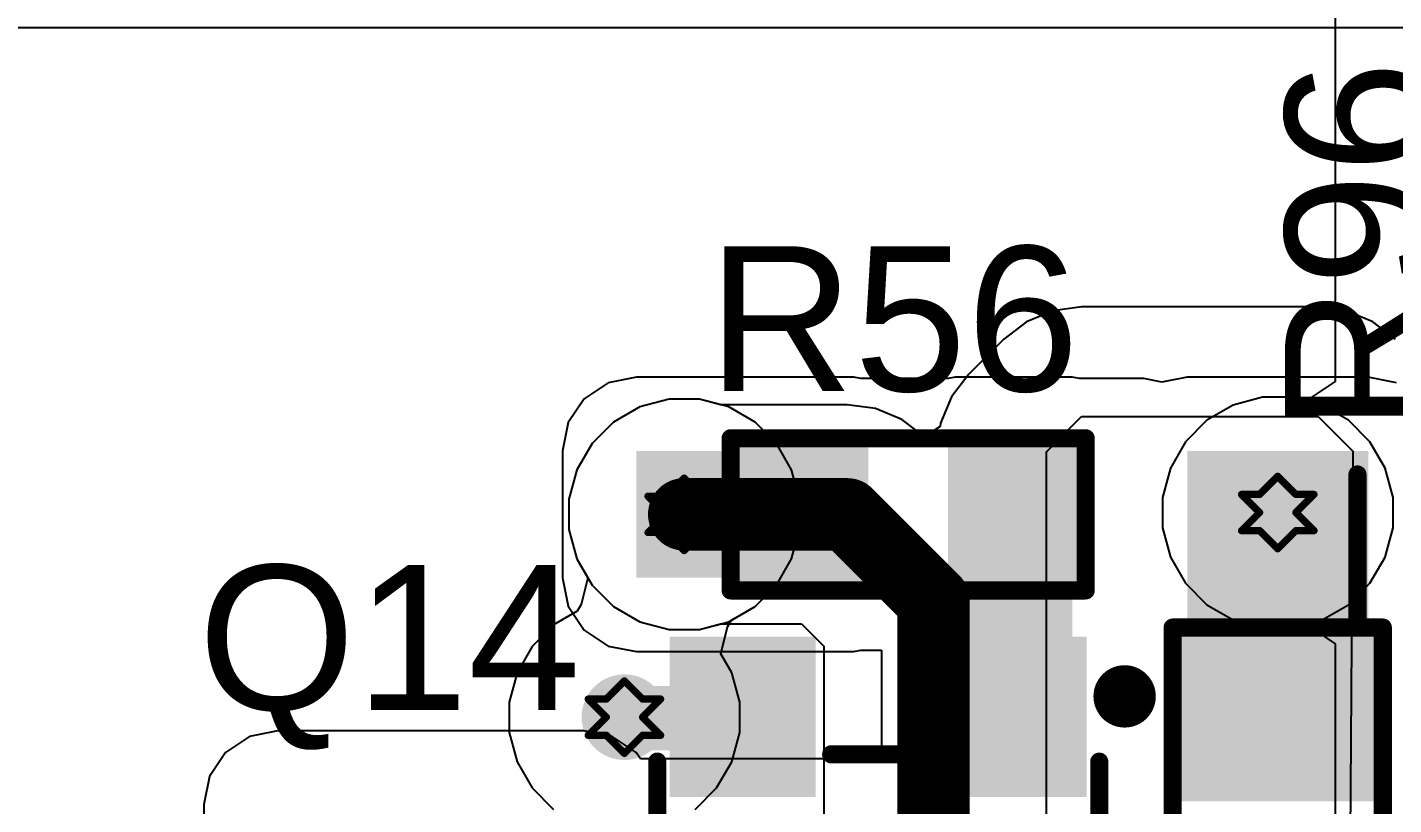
# Model space of a CAD drawing. Header units: inches. Extents: x -3 to 5437, y -3 to 5435.
# Drawn here: x 132.48 to 142.06, y 41.58 to 47.03 of the extents above; entities that cross this region are included whole.
import ezdxf

# ---------------------------------------------------------------- set-up
doc = ezdxf.new("R2010")
doc.units = ezdxf.units.IN
for name, color, linetype in [('Bottom Layer', 5, 'Continuous'), ('Bottom Solder', 6, 'Continuous'), ('Drill Drawing', 1, 'Continuous'), ('GND', 16, 'Continuous'), ('PWR', 76, 'Continuous'), ('Top Layer', 1, 'Continuous'), ('Top Overlay', 2, 'Continuous'), ('Top Paste', 8, 'Continuous'), ('Top Solder', 216, 'Continuous'), ('Via Holes', 16, 'Continuous')]:
    doc.layers.add(name, color=color, linetype=linetype)
doc.styles.add('Arial', font='', dxfattribs={"height": 0.2})
doc.styles.get('Arial').set_extended_font_data('Arial')

# ---------------------------------------------------------------- blocks, each defined once
blk = doc.blocks.new('SOT_23_127')
at = {"layer": 'Top Layer'}
for points in [[(-0.41, 1.46), (0.41, 1.46), (0.41, 0.54), (-0.41, 0.54)], [(-1.36, -0.54), (-0.54, -0.54), (-0.54, -1.46), (-1.36, -1.46)], [(0.54, -0.54), (1.36, -0.54), (1.36, -1.46), (0.54, -1.46)]]:
    blk.add_hatch(color=1, dxfattribs=at).paths.add_polyline_path(points)
at = {"layer": 'Top Paste'}
for points in [[(-0.41, 1.46), (0.41, 1.46), (0.41, 0.54), (-0.41, 0.54)], [(-1.36, -0.54), (-0.54, -0.54), (-0.54, -1.46), (-1.36, -1.46)], [(0.54, -0.54), (1.36, -0.54), (1.36, -1.46), (0.54, -1.46)]]:
    blk.add_hatch(color=8, dxfattribs=at).paths.add_polyline_path(points)
at = {"layer": 'Top Solder'}
for points in [[(-0.5116, 1.5616), (0.5116, 1.5616), (0.5116, 0.4384), (-0.5116, 0.4384)], [(-1.4616, -0.4384), (-0.4384, -0.4384), (-0.4384, -1.5616), (-1.4616, -1.5616)], [(0.4384, -0.4384), (1.4616, -0.4384), (1.4616, -1.5616), (0.4384, -1.5616)]]:
    blk.add_hatch(color=216, dxfattribs=at).paths.add_polyline_path(points)
at = {"layer": 'Top Overlay'}
for points in [[(-1.5494, 0.7366, 0.127, 0.127, 0), (-1.5494, -0.6858, 0.127, 0.127, 0)], [(-0.6096, 0.7366, 0.127, 0.127, 0), (-1.5494, 0.7366, 0.127, 0.127, 0)], [(1.5494, 0.7366, 0.127, 0.127, 0), (0.6096, 0.7366, 0.127, 0.127, 0)], [(1.5494, 0.7366, 0.127, 0.127, 0), (1.5494, -0.6858, 0.127, 0.127, 0)], [(0.3302, -0.7366, 0.127, 0.127, 0), (-0.3302, -0.7366, 0.127, 0.127, 0)]]:
    blk.add_lwpolyline(points, format="xyseb", dxfattribs=at)
for points in [[(-1.5812, 0.7366, 0.0635, 0.0635, 1), (-1.5176, 0.7366, 0.0635, 0.0635, 1)], [(-1.5812, 0.7366, 0.0635, 0.0635, 1), (-1.5176, 0.7366, 0.0635, 0.0635, 1)], [(-0.6413, 0.7366, 0.0635, 0.0635, 1), (-0.5778, 0.7366, 0.0635, 0.0635, 1)], [(0.5778, 0.7366, 0.0635, 0.0635, 1), (0.6413, 0.7366, 0.0635, 0.0635, 1)], [(1.5176, 0.7366, 0.0635, 0.0635, 1), (1.5812, 0.7366, 0.0635, 0.0635, 1)], [(1.5176, 0.7366, 0.0635, 0.0635, 1), (1.5812, 0.7366, 0.0635, 0.0635, 1)], [(-1.5812, -0.6858, 0.0635, 0.0635, 1), (-1.5176, -0.6858, 0.0635, 0.0635, 1)], [(1.5176, -0.6858, 0.0635, 0.0635, 1), (1.5812, -0.6858, 0.0635, 0.0635, 1)], [(-0.3619, -0.7366, 0.0635, 0.0635, 1), (-0.2984, -0.7366, 0.0635, 0.0635, 1)], [(0.2984, -0.7366, 0.0635, 0.0635, 1), (0.3619, -0.7366, 0.0635, 0.0635, 1)], [(-1.6356, -1.143, 0.254, 0.254, 1), (-1.8188, -1.143, 0.254, 0.254, 1)], [(-1.8823, -1.143, 0.127, 0.127, 1), (-1.7553, -1.143, 0.127, 0.127, 1)], [(-1.6991, -1.143, 0.127, 0.127, 1), (-1.5721, -1.143, 0.127, 0.127, 1)]]:
    blk.add_lwpolyline(points, format="xyseb", close=True, dxfattribs=at)
blk = doc.blocks.new('RES_0805_292')
at = {"layer": 'Top Layer'}
for points in [[(-1.524, 0.635), (-0.508, 0.635), (-0.508, -0.635), (-1.524, -0.635)], [(0.508, 0.635), (1.524, 0.635), (1.524, -0.635), (0.508, -0.635)]]:
    blk.add_hatch(color=1, dxfattribs=at).paths.add_polyline_path(points)
at = {"layer": 'Top Paste'}
for points in [[(-1.524, 0.635), (-0.508, 0.635), (-0.508, -0.635), (-1.524, -0.635)], [(0.508, 0.635), (1.524, 0.635), (1.524, -0.635), (0.508, -0.635)]]:
    blk.add_hatch(color=8, dxfattribs=at).paths.add_polyline_path(points)
at = {"layer": 'Top Solder'}
for points in [[(-1.6256, 0.7366), (-0.4064, 0.7366), (-0.4064, -0.7366), (-1.6256, -0.7366)], [(0.4064, 0.7366), (1.6256, 0.7366), (1.6256, -0.7366), (0.4064, -0.7366)]]:
    blk.add_hatch(color=216, dxfattribs=at).paths.add_polyline_path(points)
at = {"layer": 'Top Overlay'}
for points in [[(-1.6256, 0.7366, 0.127, 0.127, 0), (1.6256, 0.7366, 0.127, 0.127, 0)], [(-1.6256, 0.7366, 0.127, 0.127, 0), (-1.6256, -0.7366, 0.127, 0.127, 0)], [(1.6256, 0.7366, 0.127, 0.127, 0), (1.6256, -0.7366, 0.127, 0.127, 0)], [(-1.6256, -0.7366, 0.127, 0.127, 0), (1.6256, -0.7366, 0.127, 0.127, 0)]]:
    blk.add_lwpolyline(points, format="xyseb", dxfattribs=at)
for points in [[(-1.65735, 0.7366, 0.0635, 0.0635, 1), (-1.59385, 0.7366, 0.0635, 0.0635, 1)], [(-1.65735, 0.7366, 0.0635, 0.0635, 1), (-1.59385, 0.7366, 0.0635, 0.0635, 1)], [(1.59385, 0.7366, 0.0635, 0.0635, 1), (1.65735, 0.7366, 0.0635, 0.0635, 1)], [(1.59385, 0.7366, 0.0635, 0.0635, 1), (1.65735, 0.7366, 0.0635, 0.0635, 1)], [(-1.65735, -0.7366, 0.0635, 0.0635, 1), (-1.59385, -0.7366, 0.0635, 0.0635, 1)], [(-1.65735, -0.7366, 0.0635, 0.0635, 1), (-1.59385, -0.7366, 0.0635, 0.0635, 1)], [(1.59385, -0.7366, 0.0635, 0.0635, 1), (1.65735, -0.7366, 0.0635, 0.0635, 1)], [(1.59385, -0.7366, 0.0635, 0.0635, 1), (1.65735, -0.7366, 0.0635, 0.0635, 1)]]:
    blk.add_lwpolyline(points, format="xyseb", close=True, dxfattribs=at)
blk = doc.blocks.new('RES_0603_415')
at = {"layer": 'Top Layer'}
for points in [[(-0.381, 0.4445), (-0.381, -0.4445), (-1.143, -0.4445), (-1.143, 0.4445)], [(1.143, 0.4445), (1.143, -0.4445), (0.381, -0.4445), (0.381, 0.4445)]]:
    blk.add_hatch(color=1, dxfattribs=at).paths.add_polyline_path(points)
at = {"layer": 'Top Paste'}
for points in [[(-0.381, 0.4445), (-0.381, -0.4445), (-1.143, -0.4445), (-1.143, 0.4445)], [(1.143, 0.4445), (1.143, -0.4445), (0.381, -0.4445), (0.381, 0.4445)]]:
    blk.add_hatch(color=8, dxfattribs=at).paths.add_polyline_path(points)
at = {"layer": 'Top Solder'}
for points in [[(-0.2794, 0.5461), (-0.2794, -0.5461), (-1.2446, -0.5461), (-1.2446, 0.5461)], [(1.2446, 0.5461), (1.2446, -0.5461), (0.2794, -0.5461), (0.2794, 0.5461)]]:
    blk.add_hatch(color=216, dxfattribs=at).paths.add_polyline_path(points)
at = {"layer": 'Top Overlay'}
for points in [[(1.2446, 0.5334, 0.127, 0.127, 0), (-1.2446, 0.5334, 0.127, 0.127, 0)], [(-1.2446, 0.5334, 0.127, 0.127, 0), (-1.2446, -0.5334, 0.127, 0.127, 0)], [(1.2446, 0.5334, 0.127, 0.127, 0), (1.2446, -0.5334, 0.127, 0.127, 0)], [(1.2446, -0.5334, 0.127, 0.127, 0), (-1.2446, -0.5334, 0.127, 0.127, 0)]]:
    blk.add_lwpolyline(points, format="xyseb", dxfattribs=at)
for points in [[(-1.27635, 0.5334, 0.0635, 0.0635, 1), (-1.21285, 0.5334, 0.0635, 0.0635, 1)], [(-1.27635, 0.5334, 0.0635, 0.0635, 1), (-1.21285, 0.5334, 0.0635, 0.0635, 1)], [(1.21285, 0.5334, 0.0635, 0.0635, 1), (1.27635, 0.5334, 0.0635, 0.0635, 1)], [(1.21285, 0.5334, 0.0635, 0.0635, 1), (1.27635, 0.5334, 0.0635, 0.0635, 1)], [(-1.27635, -0.5334, 0.0635, 0.0635, 1), (-1.21285, -0.5334, 0.0635, 0.0635, 1)], [(-1.27635, -0.5334, 0.0635, 0.0635, 1), (-1.21285, -0.5334, 0.0635, 0.0635, 1)], [(1.21285, -0.5334, 0.0635, 0.0635, 1), (1.27635, -0.5334, 0.0635, 0.0635, 1)], [(1.21285, -0.5334, 0.0635, 0.0635, 1), (1.27635, -0.5334, 0.0635, 0.0635, 1)]]:
    blk.add_lwpolyline(points, format="xyseb", close=True, dxfattribs=at)

msp = doc.modelspace()

# ---------------------------------------------------------------- hatches: boundary and pattern name
at = {"layer": 'Bottom Layer'}
h = msp.add_hatch(color=5, dxfattribs=at)
edge = h.paths.add_edge_path()
edge.add_arc((137.0854, 43.6127), 0.3, 0, 360)
h = msp.add_hatch(color=5, dxfattribs=at)
edge = h.paths.add_edge_path()
edge.add_arc((141.246, 43.6254), 0.3, 0, 360)
h = msp.add_hatch(color=5, dxfattribs=at)
edge = h.paths.add_edge_path()
edge.add_arc((136.666, 42.1909), 0.3, 0, 360)
at = {"layer": 'Bottom Solder'}
h = msp.add_hatch(color=6, dxfattribs=at)
edge = h.paths.add_edge_path()
edge.add_arc((141.246, 43.6254), 0.15, 0, 360)
h = msp.add_hatch(color=6, dxfattribs=at)
edge = h.paths.add_edge_path()
edge.add_arc((137.0854, 43.6127), 0.15, 0, 360)
h = msp.add_hatch(color=6, dxfattribs=at)
edge = h.paths.add_edge_path()
edge.add_arc((136.666, 42.1909), 0.15, 0, 360)
at = {"layer": 'GND'}
h = msp.add_hatch(color=16, dxfattribs=at)
edge = h.paths.add_edge_path()
edge.add_arc((137.0854, 43.6127), 0.3, 0, 360)
h = msp.add_hatch(color=16, dxfattribs=at)
edge = h.paths.add_edge_path()
edge.add_arc((141.246, 43.6254), 0.3, 0, 360)
h = msp.add_hatch(color=16, dxfattribs=at)
edge = h.paths.add_edge_path()
edge.add_arc((136.666, 42.1909), 0.3, 0, 360)
at = {"layer": 'PWR'}
h = msp.add_hatch(color=76, dxfattribs=at)
edge = h.paths.add_edge_path()
edge.add_arc((137.0854, 43.6127), 0.3, 0, 360)
h = msp.add_hatch(color=76, dxfattribs=at)
edge = h.paths.add_edge_path()
edge.add_arc((141.246, 43.6254), 0.3, 0, 360)
h = msp.add_hatch(color=76, dxfattribs=at)
edge = h.paths.add_edge_path()
edge.add_arc((136.666, 42.1909), 0.3, 0, 360)
at = {"layer": 'Top Layer'}
for points in [[(136.7502, 43.1682), (138.2742, 43.1682), (138.2742, 44.0572), (136.7502, 44.0572)], [(138.9854, 41.7337), (139.8054, 41.7337), (139.8054, 44.0572), (138.9854, 44.0572)], [(140.611, 41.7017), (141.881, 41.7017), (141.881, 44.0572), (140.611, 44.0572)], [(137.454, 42.409), (136.666, 42.409), (136.666, 41.959), (137.454, 41.959)]]:
    msp.add_hatch(color=1, dxfattribs=at).paths.add_polyline_path(points)
h = msp.add_hatch(color=1, dxfattribs=at)
edge = h.paths.add_edge_path()
edge.add_arc((137.0854, 43.6127), 0.3, 0, 360)
h = msp.add_hatch(color=1, dxfattribs=at)
edge = h.paths.add_edge_path()
edge.add_arc((141.246, 43.6254), 0.3, 0, 360)
h = msp.add_hatch(color=1, dxfattribs=at)
edge = h.paths.add_edge_path()
edge.add_arc((136.666, 42.1909), 0.3, 0, 360)
at = {"layer": 'Top Solder'}
h = msp.add_hatch(color=216, dxfattribs=at)
edge = h.paths.add_edge_path()
edge.add_arc((141.246, 43.6254), 0.15, 0, 360)
h = msp.add_hatch(color=216, dxfattribs=at)
edge = h.paths.add_edge_path()
edge.add_arc((137.0854, 43.6127), 0.15, 0, 360)
h = msp.add_hatch(color=216, dxfattribs=at)
edge = h.paths.add_edge_path()
edge.add_arc((136.666, 42.1909), 0.15, 0, 360)
at = {"layer": 'Via Holes'}
h = msp.add_hatch(color=7, dxfattribs=at)
edge = h.paths.add_edge_path()
edge.add_arc((141.246, 43.6254), 0.15, 0, 360)
h = msp.add_hatch(color=7, dxfattribs=at)
edge = h.paths.add_edge_path()
edge.add_arc((137.0854, 43.6127), 0.15, 0, 360)
h = msp.add_hatch(color=7, dxfattribs=at)
edge = h.paths.add_edge_path()
edge.add_arc((136.666, 42.1909), 0.15, 0, 360)

# ---------------------------------------------------------------- linework, layer by layer
at = {"layer": 'Bottom Layer'}
for p, q in [((127.1793, 47.0255), (143.8224, 47.0255)), ((139.6705, 45.04), (139.4851, 44.9632)), ((139.8694, 45.0662), (139.6705, 45.04)), ((141.5288, 45.0662), (139.8694, 45.0662)), ((141.7277, 45.04), (141.5288, 45.0662)), ((141.9131, 44.9632), (141.7277, 45.04)), ((139.4851, 44.9632), (139.326, 44.8411)), ((142.0723, 44.8411), (141.9131, 44.9632)), ((139.326, 44.8411), (139.0803, 44.5954)), ((139.0803, 44.5954), (138.9582, 44.4363)), ((136.7736, 44.3656), (136.5893, 44.2592)), ((136.9791, 44.4207), (136.7736, 44.3656)), ((137.1918, 44.4207), (136.9791, 44.4207)), ((137.3389, 44.3812), (137.1918, 44.4207)), ((138.2268, 44.3812), (137.3389, 44.3812)), ((138.4257, 44.3551), (138.2268, 44.3812)), ((138.6111, 44.2783), (138.4257, 44.3551)), ((138.9582, 44.4363), (138.8814, 44.2509)), ((136.5893, 44.2592), (136.4389, 44.1088)), ((138.7435, 44.1767), (138.6111, 44.2783)), ((139.6238, 44.052), (139.8694, 44.2976)), ((139.8694, 44.2976), (141.5288, 44.2976)), ((141.5288, 44.2976), (141.7714, 44.055)), ((138.8336, 44.1981), (138.7435, 44.1767)), ((138.8784, 44.2277), (138.8336, 44.1981)), ((138.8814, 44.2509), (138.8784, 44.2277)), ((136.4389, 44.1088), (136.3325, 43.9246)), ((139.6238, 38.2616), (139.6238, 44.052)), ((141.7714, 44.055), (141.7308, 37.8995)), ((136.3325, 43.9246), (136.2774, 43.719)), ((136.2774, 43.719), (136.2774, 43.5063)), ((136.2774, 43.5063), (136.3325, 43.3008)), ((136.3325, 43.3008), (136.4389, 43.1166)), ((136.4389, 43.1166), (136.5893, 42.9661)), ((136.5893, 42.9661), (136.7736, 42.8597)), ((136.7736, 42.8597), (136.9791, 42.8047)), ((137.1918, 42.8047), (137.3389, 42.8441)), ((137.3389, 42.8441), (137.9085, 42.8441)), ((137.9085, 42.8441), (138.0645, 42.6881)), ((136.9791, 42.8047), (137.1918, 42.8047)), ((138.0645, 42.6881), (138.0645, 36.9358))]:
    msp.add_line(p, q, dxfattribs=at)
for points in [[(137.0854, 43.6127, 0.508, 0.508, 0), (138.2268, 43.6127, 0.508, 0.508, 0)], [(138.2268, 43.6127, 0.508, 0.508, 0), (138.833, 43.0064, 0.508, 0.508, 0)], [(138.833, 36.6823, 0.508, 0.508, 0), (138.833, 43.0064, 0.508, 0.508, 0)]]:
    msp.add_lwpolyline(points, format="xyseb", dxfattribs=at)
for points in [[(136.9584, 43.6127, 0.254, 0.254, 1), (137.2124, 43.6127, 0.254, 0.254, 1)], [(138.0998, 43.6127, 0.254, 0.254, 1), (138.3538, 43.6127, 0.254, 0.254, 1)], [(138.0998, 43.6127, 0.254, 0.254, 1), (138.3538, 43.6127, 0.254, 0.254, 1)], [(138.706, 43.0064, 0.254, 0.254, 1), (138.96, 43.0064, 0.254, 0.254, 1)], [(138.706, 43.0064, 0.254, 0.254, 1), (138.96, 43.0064, 0.254, 0.254, 1)]]:
    msp.add_lwpolyline(points, format="xyseb", close=True, dxfattribs=at)
at = {"layer": 'Drill Drawing'}
for points in [[(136.9584, 43.7397, 0.0508, 0.0508, 0), (137.0854, 43.8667, 0.0508, 0.0508, 0)], [(137.0854, 43.8667, 0.0508, 0.0508, 0), (137.2124, 43.7397, 0.0508, 0.0508, 0)], [(141.119, 43.7524, 0.0508, 0.0508, 0), (141.246, 43.8794, 0.0508, 0.0508, 0)], [(141.246, 43.8794, 0.0508, 0.0508, 0), (141.373, 43.7524, 0.0508, 0.0508, 0)], [(140.992, 43.7524, 0.0508, 0.0508, 0), (141.119, 43.6254, 0.0508, 0.0508, 0)], [(140.992, 43.7524, 0.0508, 0.0508, 0), (141.119, 43.7524, 0.0508, 0.0508, 0)], [(141.373, 43.7524, 0.0508, 0.0508, 0), (141.5, 43.7524, 0.0508, 0.0508, 0)], [(141.373, 43.6254, 0.0508, 0.0508, 0), (141.5, 43.7524, 0.0508, 0.0508, 0)], [(136.8314, 43.7397, 0.0508, 0.0508, 0), (136.9584, 43.6127, 0.0508, 0.0508, 0)], [(136.8314, 43.7397, 0.0508, 0.0508, 0), (136.9584, 43.7397, 0.0508, 0.0508, 0)], [(137.2124, 43.7397, 0.0508, 0.0508, 0), (137.3394, 43.7397, 0.0508, 0.0508, 0)], [(137.2124, 43.6127, 0.0508, 0.0508, 0), (137.3394, 43.7397, 0.0508, 0.0508, 0)], [(136.8314, 43.4857, 0.0508, 0.0508, 0), (136.9584, 43.6127, 0.0508, 0.0508, 0)], [(137.2124, 43.6127, 0.0508, 0.0508, 0), (137.3394, 43.4857, 0.0508, 0.0508, 0)], [(140.992, 43.4984, 0.0508, 0.0508, 0), (141.119, 43.6254, 0.0508, 0.0508, 0)], [(141.373, 43.6254, 0.0508, 0.0508, 0), (141.5, 43.4984, 0.0508, 0.0508, 0)], [(136.8314, 43.4857, 0.0508, 0.0508, 0), (136.9584, 43.4857, 0.0508, 0.0508, 0)], [(136.9584, 43.4857, 0.0508, 0.0508, 0), (137.0854, 43.3587, 0.0508, 0.0508, 0)], [(137.0854, 43.3587, 0.0508, 0.0508, 0), (137.2124, 43.4857, 0.0508, 0.0508, 0)], [(137.2124, 43.4857, 0.0508, 0.0508, 0), (137.3394, 43.4857, 0.0508, 0.0508, 0)], [(140.992, 43.4984, 0.0508, 0.0508, 0), (141.119, 43.4984, 0.0508, 0.0508, 0)], [(141.119, 43.4984, 0.0508, 0.0508, 0), (141.246, 43.3714, 0.0508, 0.0508, 0)], [(141.246, 43.3714, 0.0508, 0.0508, 0), (141.373, 43.4984, 0.0508, 0.0508, 0)], [(141.373, 43.4984, 0.0508, 0.0508, 0), (141.5, 43.4984, 0.0508, 0.0508, 0)], [(136.539, 42.3179, 0.0508, 0.0508, 0), (136.666, 42.4449, 0.0508, 0.0508, 0)], [(136.666, 42.4449, 0.0508, 0.0508, 0), (136.793, 42.3179, 0.0508, 0.0508, 0)], [(136.412, 42.3179, 0.0508, 0.0508, 0), (136.539, 42.1909, 0.0508, 0.0508, 0)], [(136.412, 42.3179, 0.0508, 0.0508, 0), (136.539, 42.3179, 0.0508, 0.0508, 0)], [(136.793, 42.3179, 0.0508, 0.0508, 0), (136.92, 42.3179, 0.0508, 0.0508, 0)], [(136.793, 42.1909, 0.0508, 0.0508, 0), (136.92, 42.3179, 0.0508, 0.0508, 0)], [(136.412, 42.0639, 0.0508, 0.0508, 0), (136.539, 42.1909, 0.0508, 0.0508, 0)], [(136.793, 42.1909, 0.0508, 0.0508, 0), (136.92, 42.0639, 0.0508, 0.0508, 0)], [(136.412, 42.0639, 0.0508, 0.0508, 0), (136.539, 42.0639, 0.0508, 0.0508, 0)], [(136.539, 42.0639, 0.0508, 0.0508, 0), (136.666, 41.9369, 0.0508, 0.0508, 0)], [(136.666, 41.9369, 0.0508, 0.0508, 0), (136.793, 42.0639, 0.0508, 0.0508, 0)], [(136.793, 42.0639, 0.0508, 0.0508, 0), (136.92, 42.0639, 0.0508, 0.0508, 0)]]:
    msp.add_lwpolyline(points, format="xyseb", dxfattribs=at)
for points in [[(137.0727, 43.8667, 0.0254, 0.0254, 1), (137.0981, 43.8667, 0.0254, 0.0254, 1)], [(137.0727, 43.8667, 0.0254, 0.0254, 1), (137.0981, 43.8667, 0.0254, 0.0254, 1)], [(141.2333, 43.8794, 0.0254, 0.0254, 1), (141.2587, 43.8794, 0.0254, 0.0254, 1)], [(141.2333, 43.8794, 0.0254, 0.0254, 1), (141.2587, 43.8794, 0.0254, 0.0254, 1)], [(140.9793, 43.7524, 0.0254, 0.0254, 1), (141.0047, 43.7524, 0.0254, 0.0254, 1)], [(140.9793, 43.7524, 0.0254, 0.0254, 1), (141.0047, 43.7524, 0.0254, 0.0254, 1)], [(141.1063, 43.7524, 0.0254, 0.0254, 1), (141.1317, 43.7524, 0.0254, 0.0254, 1)], [(141.1063, 43.7524, 0.0254, 0.0254, 1), (141.1317, 43.7524, 0.0254, 0.0254, 1)], [(141.3603, 43.7524, 0.0254, 0.0254, 1), (141.3857, 43.7524, 0.0254, 0.0254, 1)], [(141.3603, 43.7524, 0.0254, 0.0254, 1), (141.3857, 43.7524, 0.0254, 0.0254, 1)], [(141.4873, 43.7524, 0.0254, 0.0254, 1), (141.5127, 43.7524, 0.0254, 0.0254, 1)], [(141.4873, 43.7524, 0.0254, 0.0254, 1), (141.5127, 43.7524, 0.0254, 0.0254, 1)], [(136.8187, 43.7397, 0.0254, 0.0254, 1), (136.8441, 43.7397, 0.0254, 0.0254, 1)], [(136.8187, 43.7397, 0.0254, 0.0254, 1), (136.8441, 43.7397, 0.0254, 0.0254, 1)], [(136.9457, 43.7397, 0.0254, 0.0254, 1), (136.9711, 43.7397, 0.0254, 0.0254, 1)], [(136.9457, 43.7397, 0.0254, 0.0254, 1), (136.9711, 43.7397, 0.0254, 0.0254, 1)], [(137.1997, 43.7397, 0.0254, 0.0254, 1), (137.2251, 43.7397, 0.0254, 0.0254, 1)], [(137.1997, 43.7397, 0.0254, 0.0254, 1), (137.2251, 43.7397, 0.0254, 0.0254, 1)], [(137.3267, 43.7397, 0.0254, 0.0254, 1), (137.3521, 43.7397, 0.0254, 0.0254, 1)], [(137.3267, 43.7397, 0.0254, 0.0254, 1), (137.3521, 43.7397, 0.0254, 0.0254, 1)], [(136.9457, 43.6127, 0.0254, 0.0254, 1), (136.9711, 43.6127, 0.0254, 0.0254, 1)], [(136.9457, 43.6127, 0.0254, 0.0254, 1), (136.9711, 43.6127, 0.0254, 0.0254, 1)], [(137.1997, 43.6127, 0.0254, 0.0254, 1), (137.2251, 43.6127, 0.0254, 0.0254, 1)], [(137.1997, 43.6127, 0.0254, 0.0254, 1), (137.2251, 43.6127, 0.0254, 0.0254, 1)], [(141.1063, 43.6254, 0.0254, 0.0254, 1), (141.1317, 43.6254, 0.0254, 0.0254, 1)], [(141.1063, 43.6254, 0.0254, 0.0254, 1), (141.1317, 43.6254, 0.0254, 0.0254, 1)], [(141.3603, 43.6254, 0.0254, 0.0254, 1), (141.3857, 43.6254, 0.0254, 0.0254, 1)], [(141.3603, 43.6254, 0.0254, 0.0254, 1), (141.3857, 43.6254, 0.0254, 0.0254, 1)], [(136.8187, 43.4857, 0.0254, 0.0254, 1), (136.8441, 43.4857, 0.0254, 0.0254, 1)], [(136.8187, 43.4857, 0.0254, 0.0254, 1), (136.8441, 43.4857, 0.0254, 0.0254, 1)], [(136.9457, 43.4857, 0.0254, 0.0254, 1), (136.9711, 43.4857, 0.0254, 0.0254, 1)], [(136.9457, 43.4857, 0.0254, 0.0254, 1), (136.9711, 43.4857, 0.0254, 0.0254, 1)], [(137.1997, 43.4857, 0.0254, 0.0254, 1), (137.2251, 43.4857, 0.0254, 0.0254, 1)], [(137.1997, 43.4857, 0.0254, 0.0254, 1), (137.2251, 43.4857, 0.0254, 0.0254, 1)], [(137.3267, 43.4857, 0.0254, 0.0254, 1), (137.3521, 43.4857, 0.0254, 0.0254, 1)], [(137.3267, 43.4857, 0.0254, 0.0254, 1), (137.3521, 43.4857, 0.0254, 0.0254, 1)], [(140.9793, 43.4984, 0.0254, 0.0254, 1), (141.0047, 43.4984, 0.0254, 0.0254, 1)], [(140.9793, 43.4984, 0.0254, 0.0254, 1), (141.0047, 43.4984, 0.0254, 0.0254, 1)], [(141.1063, 43.4984, 0.0254, 0.0254, 1), (141.1317, 43.4984, 0.0254, 0.0254, 1)], [(141.1063, 43.4984, 0.0254, 0.0254, 1), (141.1317, 43.4984, 0.0254, 0.0254, 1)], [(141.3603, 43.4984, 0.0254, 0.0254, 1), (141.3857, 43.4984, 0.0254, 0.0254, 1)], [(141.3603, 43.4984, 0.0254, 0.0254, 1), (141.3857, 43.4984, 0.0254, 0.0254, 1)], [(141.4873, 43.4984, 0.0254, 0.0254, 1), (141.5127, 43.4984, 0.0254, 0.0254, 1)], [(141.4873, 43.4984, 0.0254, 0.0254, 1), (141.5127, 43.4984, 0.0254, 0.0254, 1)], [(141.2333, 43.3714, 0.0254, 0.0254, 1), (141.2587, 43.3714, 0.0254, 0.0254, 1)], [(141.2333, 43.3714, 0.0254, 0.0254, 1), (141.2587, 43.3714, 0.0254, 0.0254, 1)], [(137.0727, 43.3587, 0.0254, 0.0254, 1), (137.0981, 43.3587, 0.0254, 0.0254, 1)], [(137.0727, 43.3587, 0.0254, 0.0254, 1), (137.0981, 43.3587, 0.0254, 0.0254, 1)], [(136.6533, 42.4449, 0.0254, 0.0254, 1), (136.6787, 42.4449, 0.0254, 0.0254, 1)], [(136.6533, 42.4449, 0.0254, 0.0254, 1), (136.6787, 42.4449, 0.0254, 0.0254, 1)], [(136.3993, 42.3179, 0.0254, 0.0254, 1), (136.4247, 42.3179, 0.0254, 0.0254, 1)], [(136.3993, 42.3179, 0.0254, 0.0254, 1), (136.4247, 42.3179, 0.0254, 0.0254, 1)], [(136.5263, 42.3179, 0.0254, 0.0254, 1), (136.5517, 42.3179, 0.0254, 0.0254, 1)], [(136.5263, 42.3179, 0.0254, 0.0254, 1), (136.5517, 42.3179, 0.0254, 0.0254, 1)], [(136.7803, 42.3179, 0.0254, 0.0254, 1), (136.8057, 42.3179, 0.0254, 0.0254, 1)], [(136.7803, 42.3179, 0.0254, 0.0254, 1), (136.8057, 42.3179, 0.0254, 0.0254, 1)], [(136.9073, 42.3179, 0.0254, 0.0254, 1), (136.9327, 42.3179, 0.0254, 0.0254, 1)], [(136.9073, 42.3179, 0.0254, 0.0254, 1), (136.9327, 42.3179, 0.0254, 0.0254, 1)], [(136.5263, 42.1909, 0.0254, 0.0254, 1), (136.5517, 42.1909, 0.0254, 0.0254, 1)], [(136.5263, 42.1909, 0.0254, 0.0254, 1), (136.5517, 42.1909, 0.0254, 0.0254, 1)], [(136.7803, 42.1909, 0.0254, 0.0254, 1), (136.8057, 42.1909, 0.0254, 0.0254, 1)], [(136.7803, 42.1909, 0.0254, 0.0254, 1), (136.8057, 42.1909, 0.0254, 0.0254, 1)], [(136.3993, 42.0639, 0.0254, 0.0254, 1), (136.4247, 42.0639, 0.0254, 0.0254, 1)], [(136.3993, 42.0639, 0.0254, 0.0254, 1), (136.4247, 42.0639, 0.0254, 0.0254, 1)], [(136.5263, 42.0639, 0.0254, 0.0254, 1), (136.5517, 42.0639, 0.0254, 0.0254, 1)], [(136.5263, 42.0639, 0.0254, 0.0254, 1), (136.5517, 42.0639, 0.0254, 0.0254, 1)], [(136.7803, 42.0639, 0.0254, 0.0254, 1), (136.8057, 42.0639, 0.0254, 0.0254, 1)], [(136.7803, 42.0639, 0.0254, 0.0254, 1), (136.8057, 42.0639, 0.0254, 0.0254, 1)], [(136.9073, 42.0639, 0.0254, 0.0254, 1), (136.9327, 42.0639, 0.0254, 0.0254, 1)], [(136.9073, 42.0639, 0.0254, 0.0254, 1), (136.9327, 42.0639, 0.0254, 0.0254, 1)], [(136.6533, 41.9369, 0.0254, 0.0254, 1), (136.6787, 41.9369, 0.0254, 0.0254, 1)], [(136.6533, 41.9369, 0.0254, 0.0254, 1), (136.6787, 41.9369, 0.0254, 0.0254, 1)]]:
    msp.add_lwpolyline(points, format="xyseb", close=True, dxfattribs=at)
at = {"layer": 'GND'}
for p, q in [((136.7736, 44.3656), (136.5893, 44.2592)), ((136.9791, 44.4207), (136.7736, 44.3656)), ((137.1918, 44.4207), (136.9791, 44.4207)), ((137.3973, 44.3656), (137.1918, 44.4207)), ((137.5816, 44.2592), (137.3973, 44.3656)), ((140.9342, 44.3783), (140.7499, 44.2719)), ((141.1397, 44.4334), (140.9342, 44.3783)), ((141.3524, 44.4334), (141.1397, 44.4334)), ((141.5579, 44.3783), (141.3524, 44.4334)), ((141.7422, 44.2719), (141.5579, 44.3783)), ((136.5893, 44.2592), (136.4389, 44.1088)), ((137.732, 44.1088), (137.5816, 44.2592)), ((140.7499, 44.2719), (140.5995, 44.1215)), ((141.8926, 44.1215), (141.7422, 44.2719)), ((136.4389, 44.1088), (136.3325, 43.9246)), ((137.8384, 43.9246), (137.732, 44.1088)), ((140.5995, 44.1215), (140.4931, 43.9373)), ((141.999, 43.9373), (141.8926, 44.1215)), ((136.3325, 43.9246), (136.2774, 43.719)), ((137.8934, 43.719), (137.8384, 43.9246)), ((140.4931, 43.9373), (140.438, 43.7317)), ((142.054, 43.7317), (141.999, 43.9373)), ((136.2774, 43.719), (136.2774, 43.5063)), ((137.8934, 43.5063), (137.8934, 43.719)), ((140.438, 43.7317), (140.438, 43.519)), ((142.054, 43.519), (142.054, 43.7317)), ((136.2774, 43.5063), (136.3325, 43.3008)), ((137.8384, 43.3008), (137.8934, 43.5063)), ((140.438, 43.519), (140.4931, 43.3135)), ((141.999, 43.3135), (142.054, 43.519)), ((136.3325, 43.3008), (136.4389, 43.1166)), ((137.732, 43.1166), (137.8384, 43.3008)), ((140.4931, 43.3135), (140.5995, 43.1293)), ((141.8926, 43.1293), (141.999, 43.3135)), ((136.4389, 43.1166), (136.5893, 42.9661)), ((137.5816, 42.9661), (137.732, 43.1166)), ((140.5995, 43.1293), (140.7499, 42.9788)), ((141.7422, 42.9788), (141.8926, 43.1293)), ((136.5893, 42.9661), (136.7736, 42.8597)), ((137.3973, 42.8597), (137.5816, 42.9661)), ((140.7499, 42.9788), (140.9342, 42.8724)), ((141.5579, 42.8724), (141.7422, 42.9788)), ((136.7736, 42.8597), (136.9791, 42.8047)), ((137.1918, 42.8047), (137.3973, 42.8597)), ((140.9342, 42.8724), (141.1397, 42.8174)), ((141.1397, 42.8174), (141.3524, 42.8174)), ((141.3524, 42.8174), (141.5579, 42.8724)), ((136.9791, 42.8047), (137.1918, 42.8047))]:
    msp.add_line(p, q, dxfattribs=at)
at = {"layer": 'PWR'}
for p, q in [((141.6492, 53.809), (141.6492, 44.5449)), ((141.6492, 44.5449), (141.446, 44.4083)), ((136.7736, 44.3656), (136.5893, 44.2592)), ((136.9791, 44.4207), (136.7736, 44.3656)), ((137.1918, 44.4207), (136.9791, 44.4207)), ((137.3973, 44.3656), (137.1918, 44.4207)), ((137.5816, 44.2592), (137.3973, 44.3656)), ((140.9342, 44.3783), (140.7499, 44.2719)), ((141.1397, 44.4334), (140.9342, 44.3783)), ((141.3524, 44.4334), (141.1397, 44.4334)), ((141.446, 44.4083), (141.3524, 44.4334)), ((136.5893, 44.2592), (136.4389, 44.1088)), ((137.732, 44.1088), (137.5816, 44.2592)), ((140.7499, 44.2719), (140.5995, 44.1215)), ((136.4389, 44.1088), (136.3325, 43.9246)), ((137.8384, 43.9246), (137.732, 44.1088)), ((140.5995, 44.1215), (140.4931, 43.9373)), ((136.3325, 43.9246), (136.2774, 43.719)), ((137.8934, 43.719), (137.8384, 43.9246)), ((140.4931, 43.9373), (140.438, 43.7317)), ((136.2774, 43.719), (136.2774, 43.5063)), ((137.8934, 43.5063), (137.8934, 43.719)), ((140.438, 43.7317), (140.438, 43.519)), ((136.2774, 43.5063), (136.3325, 43.3008)), ((137.8384, 43.3008), (137.8934, 43.5063)), ((140.438, 43.519), (140.4931, 43.3135)), ((136.3325, 43.3008), (136.4087, 43.1688)), ((137.732, 43.1166), (137.8384, 43.3008)), ((140.4931, 43.3135), (140.5995, 43.1293)), ((136.4087, 43.1688), (136.3638, 42.9799)), ((137.5816, 42.9661), (137.732, 43.1166)), ((140.5995, 43.1293), (140.7499, 42.9788)), ((136.3352, 42.9329), (136.1699, 42.8374)), ((136.3638, 42.9799), (136.3352, 42.9329)), ((137.4163, 42.8707), (137.5816, 42.9661)), ((140.7499, 42.9788), (140.9342, 42.8724)), ((136.1699, 42.8374), (136.0195, 42.687)), ((137.3427, 42.6347), (137.3877, 42.8236)), ((137.3877, 42.8236), (137.4163, 42.8707)), ((140.9342, 42.8724), (141.1397, 42.8174)), ((141.1397, 42.8174), (141.3524, 42.8174)), ((141.3524, 42.8174), (141.446, 42.8425)), ((141.446, 42.8425), (141.6492, 42.7059)), ((136.0195, 42.687), (135.9131, 42.5027)), ((137.419, 42.5027), (137.3427, 42.6347)), ((141.6492, 42.7059), (141.6492, 35.7886)), ((135.9131, 42.5027), (135.858, 42.2972)), ((137.474, 42.2972), (137.419, 42.5027)), ((135.858, 42.2972), (135.858, 42.0845)), ((137.474, 42.0845), (137.474, 42.2972)), ((135.858, 42.0845), (135.9131, 41.879)), ((137.419, 41.879), (137.474, 42.0845)), ((135.9131, 41.879), (136.0195, 41.6947)), ((137.3126, 41.6947), (137.419, 41.879)), ((136.0195, 41.6947), (136.1699, 41.5443)), ((137.1622, 41.5443), (137.3126, 41.6947))]:
    msp.add_line(p, q, dxfattribs=at)
at = {"layer": 'Top Layer'}
for p, q in [((136.7502, 44.5751), (136.552, 44.5357)), ((138.2742, 44.5751), (136.7502, 44.5751)), ((138.3243, 44.5652), (138.2742, 44.5751)), ((138.9354, 44.5652), (138.3243, 44.5652)), ((138.9854, 44.5751), (138.9354, 44.5652)), ((139.8054, 44.5751), (138.9854, 44.5751)), ((139.8555, 44.5652), (139.8054, 44.5751)), ((140.3062, 44.5652), (139.8555, 44.5652)), ((140.4332, 44.5398), (140.3062, 44.5652)), ((140.3062, 44.5652), (140.3062, 44.5652)), ((140.611, 44.5751), (140.4332, 44.5398)), ((141.881, 44.5751), (140.611, 44.5751)), ((142.0792, 44.5357), (141.881, 44.5751)), ((136.552, 44.5357), (136.384, 44.4234)), ((136.384, 44.4234), (136.2717, 44.2554)), ((136.2717, 44.2554), (136.2323, 44.0572)), ((136.2323, 44.0572), (136.2323, 43.1682)), ((136.2323, 43.1682), (136.2717, 42.97)), ((136.2717, 42.97), (136.384, 42.8019)), ((136.384, 42.8019), (136.552, 42.6896)), ((136.552, 42.6896), (136.7502, 42.6502)), ((136.7502, 42.6502), (138.2742, 42.6502)), ((138.2742, 42.6502), (138.3243, 42.6602)), ((138.3243, 42.6602), (138.4675, 42.6602)), ((138.4675, 42.6602), (138.4675, 41.8982)), ((134.0374, 42.0562), (133.8694, 41.9439)), ((134.2356, 42.0956), (134.0374, 42.0562)), ((136.3819, 42.0956), (134.2356, 42.0956)), ((136.5801, 42.0562), (136.3819, 42.0956)), ((136.7482, 41.9439), (136.5801, 42.0562)), ((133.8694, 41.9439), (133.7571, 41.7759)), ((136.7787, 41.8982), (136.7482, 41.9439)), ((138.4675, 41.8982), (136.7787, 41.8982)), ((133.7571, 41.7759), (133.7177, 41.5777)), ((133.7177, 41.5777), (133.7177, 41.4838))]:
    msp.add_line(p, q, dxfattribs=at)
at = {"layer": 'Top Overlay'}
msp.add_lwpolyline([(141.8048, 42.8193, 0.127, 0.127, 0), (141.8048, 43.8921, 0.127, 0.127, 0)], format="xyseb", dxfattribs=at)
for points in [[(141.7731, 43.8921, 0.0635, 0.0635, 1), (141.8366, 43.8921, 0.0635, 0.0635, 1)], [(141.7731, 42.8193, 0.0635, 0.0635, 1), (141.8366, 42.8193, 0.0635, 0.0635, 1)]]:
    msp.add_lwpolyline(points, format="xyseb", close=True, dxfattribs=at)

# ---------------------------------------------------------------- block references
for name, p, rotation in [('RES_0603_415', (138.6552, 43.6127), 180), ('RES_0805_292', (141.246, 41.1937), 90), ('SOT_23_127', (138.4454, 41.1937), 180)]:
    msp.add_blockref(name, p, dxfattribs=dict(rotation=rotation))

# ---------------------------------------------------------------- texts
at = {"layer": 'Top Overlay', "style": 'Arial'}
msp.add_text('R96', height=1.016, rotation=90, dxfattribs=at).set_placement((142.3127, 44.1888))
for s, p in [('R56', (137.2502, 44.4764)), ('Q14', (133.6772, 42.2412))]:
    msp.add_text(s, height=1.016, dxfattribs=at).set_placement(p)

doc.saveas('drawing.dxf')
